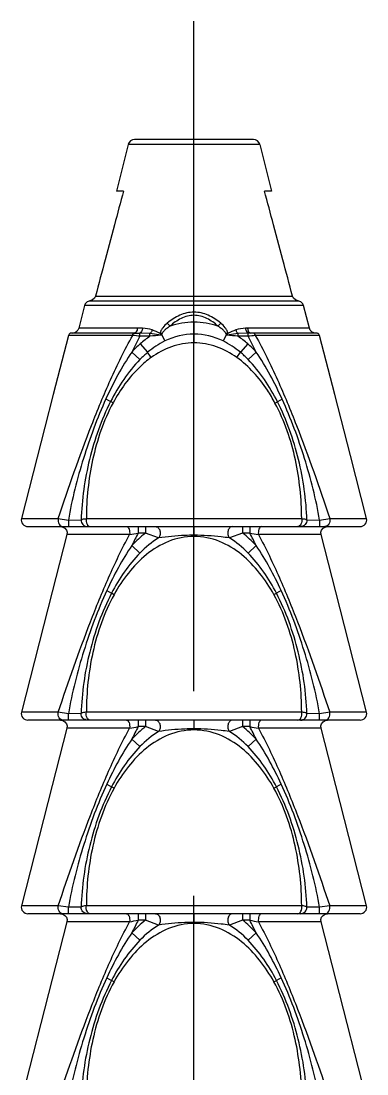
# Model space of a CAD drawing. Header units: millimetres. Extents: x 2881 to 3722, y -1342 to -748.
# Drawn here: x 3269.5 to 3274.86, y -969.33 to -953.01 of the extents above; entities that cross this region are included whole.
import ezdxf

# ---------------------------------------------------------------- set-up
doc = ezdxf.new("R2010")
doc.units = ezdxf.units.MM
doc.linetypes.add('CENTER2', pattern=[28.575, 19.05, -3.175, 3.175, -3.175])
doc.layers.add('CENTER', color=1, linetype='CENTER2')

msp = doc.modelspace()

# ---------------------------------------------------------------- linework, layer by layer
at = {"linetype": 'Continuous'}
for p, q in [((3273.098, -954.844), (3271.254, -954.844)), ((3271.157, -954.92), (3270.976, -955.644)), ((3273.195, -954.92), (3271.157, -954.92)), ((3273.195, -954.92), (3273.376, -955.644)), ((3271.085, -955.644), (3270.976, -955.644)), ((3273.376, -955.644), (3273.267, -955.644)), ((3270.943, -956.167), (3270.798, -956.71)), ((3273.554, -956.71), (3273.409, -956.167)), ((3270.603, -957.332), (3270.564, -957.346)), ((3270.564, -957.346), (3273.788, -957.346)), ((3270.632, -957.306), (3270.603, -957.332)), ((3270.649, -957.271), (3270.632, -957.306)), ((3270.649, -957.271), (3273.703, -957.271)), ((3273.72, -957.306), (3273.703, -957.271)), ((3273.749, -957.332), (3273.72, -957.306)), ((3273.788, -957.346), (3273.749, -957.332)), ((3270.479, -957.42), (3270.389, -957.769)), ((3273.873, -957.42), (3270.479, -957.42)), ((3273.964, -957.769), (3273.873, -957.42)), ((3272.176, -957.676), (3272.176, -957.996)), ((3270.389, -957.769), (3270.375, -957.799)), ((3271.299, -957.769), (3270.389, -957.769)), ((3271.379, -957.769), (3271.299, -957.769)), ((3271.806, -957.738), (3271.762, -957.69)), ((3272.546, -957.738), (3272.59, -957.69)), ((3273.006, -957.769), (3272.973, -957.769)), ((3273.964, -957.769), (3273.006, -957.769)), ((3273.977, -957.799), (3273.964, -957.769)), ((3270.23, -957.882), (3269.994, -958.797)), ((3270.24, -957.863), (3270.23, -957.882)), ((3271.227, -957.882), (3270.23, -957.882)), ((3270.283, -957.845), (3270.267, -957.846)), ((3271.251, -957.845), (3270.283, -957.845)), ((3271.251, -957.845), (3271.302, -957.844)), ((3271.302, -957.844), (3271.338, -957.845)), ((3271.338, -957.894), (3271.338, -957.845)), ((3271.494, -957.854), (3271.338, -957.845)), ((3271.494, -957.894), (3271.338, -957.894)), ((3271.494, -957.894), (3271.494, -957.854)), ((3271.666, -957.878), (3271.494, -957.854)), ((3271.653, -957.852), (3271.666, -957.871)), ((3271.666, -957.871), (3271.667, -957.877)), ((3271.68, -957.877), (3271.666, -957.878)), ((3271.682, -957.85), (3271.669, -957.878)), ((3271.68, -957.877), (3271.725, -957.967)), ((3272.672, -957.879), (3272.627, -957.967)), ((3272.679, -957.872), (3272.67, -957.85)), ((3272.679, -957.872), (3272.672, -957.879)), ((3272.683, -957.878), (3272.679, -957.872)), ((3272.858, -957.854), (3272.683, -957.878)), ((3272.683, -957.878), (3272.687, -957.872)), ((3272.687, -957.872), (3272.699, -957.852)), ((3273.014, -957.845), (3272.858, -957.854)), ((3272.858, -957.894), (3272.858, -957.854)), ((3273.014, -957.894), (3272.858, -957.894)), ((3273.05, -957.844), (3273.014, -957.845)), ((3273.014, -957.894), (3273.014, -957.845)), ((3274.072, -957.844), (3273.05, -957.844)), ((3274.122, -957.882), (3273.126, -957.882)), ((3274.063, -957.844), (3274.032, -957.84)), ((3274.122, -957.882), (3274.112, -957.863)), ((3274.358, -958.797), (3274.122, -957.882)), ((3271.213, -958.139), (3271.338, -958.254)), ((3271.343, -958.011), (3271.458, -958.142)), ((3271.511, -958.224), (3271.458, -958.142)), ((3272.841, -958.224), (3272.894, -958.142)), ((3273.009, -958.011), (3272.894, -958.142)), ((3273.139, -958.139), (3273.014, -958.254)), ((3269.994, -958.797), (3269.865, -959.304)), ((3274.6, -959.744), (3274.358, -958.797)), ((3270.811, -958.865), (3270.884, -958.906)), ((3270.922, -958.926), (3270.884, -958.906)), ((3273.431, -958.93), (3273.47, -958.909)), ((3273.542, -958.869), (3273.47, -958.909)), ((3269.865, -959.304), (3269.503, -960.72)), ((3274.849, -960.72), (3274.6, -959.744)), ((3269.503, -960.72), (3270.073, -960.72)), ((3270.073, -960.72), (3270.229, -960.744)), ((3270.229, -960.744), (3270.427, -960.742)), ((3270.229, -960.744), (3270.23, -960.844)), ((3270.508, -960.72), (3273.845, -960.72)), ((3273.925, -960.742), (3274.123, -960.744)), ((3274.123, -960.744), (3274.122, -960.844)), ((3274.123, -960.744), (3274.279, -960.72)), ((3274.279, -960.72), (3274.849, -960.72)), ((3269.602, -960.844), (3274.75, -960.844)), ((3270.108, -960.844), (3270.144, -960.851)), ((3270.144, -960.851), (3270.176, -960.87)), ((3270.176, -960.87), (3270.199, -960.899)), ((3270.199, -960.899), (3270.21, -960.933)), ((3270.21, -960.933), (3270.207, -960.969)), ((3271.311, -960.844), (3271.311, -960.944)), ((3271.425, -960.844), (3271.425, -960.944)), ((3272.176, -960.844), (3272.176, -960.996)), ((3272.928, -960.844), (3272.928, -960.944)), ((3273.041, -960.844), (3273.041, -960.944)), ((3274.142, -960.933), (3274.153, -960.899)), ((3274.145, -960.969), (3274.142, -960.933)), ((3274.153, -960.899), (3274.176, -960.87)), ((3274.176, -960.87), (3274.208, -960.851)), ((3274.208, -960.851), (3274.245, -960.844)), ((3270.207, -960.969), (3269.979, -961.857)), ((3271.178, -960.969), (3270.207, -960.969)), ((3271.425, -960.944), (3271.311, -960.944)), ((3271.628, -961.02), (3271.425, -960.944)), ((3272.928, -960.944), (3272.724, -961.02)), ((3273.041, -960.944), (3272.928, -960.944)), ((3274.145, -960.969), (3273.174, -960.969)), ((3274.373, -961.857), (3274.145, -960.969)), ((3271.213, -961.139), (3271.338, -961.254)), ((3273.139, -961.139), (3273.014, -961.254)), ((3269.979, -961.857), (3269.503, -963.72)), ((3270.825, -961.836), (3270.898, -961.878)), ((3270.937, -961.9), (3270.898, -961.878)), ((3273.415, -961.899), (3273.454, -961.877)), ((3273.527, -961.836), (3273.454, -961.877)), ((3274.849, -963.72), (3274.373, -961.857)), ((3270.073, -963.72), (3269.503, -963.72)), ((3274.75, -963.844), (3269.602, -963.844)), ((3270.229, -963.744), (3270.073, -963.72)), ((3270.108, -963.844), (3270.144, -963.851)), ((3270.144, -963.851), (3270.176, -963.87)), ((3270.176, -963.87), (3270.199, -963.899)), ((3270.427, -963.742), (3270.229, -963.744)), ((3270.23, -963.844), (3270.229, -963.744)), ((3273.845, -963.72), (3270.508, -963.72)), ((3271.311, -963.844), (3271.311, -963.944)), ((3271.425, -963.844), (3271.425, -963.944)), ((3272.176, -963.844), (3272.176, -963.996)), ((3272.928, -963.844), (3272.928, -963.944)), ((3273.041, -963.844), (3273.041, -963.944)), ((3274.123, -963.744), (3273.925, -963.742)), ((3274.122, -963.844), (3274.123, -963.744)), ((3274.279, -963.72), (3274.123, -963.744)), ((3274.153, -963.899), (3274.176, -963.87)), ((3274.176, -963.87), (3274.208, -963.851)), ((3274.208, -963.851), (3274.245, -963.844)), ((3274.849, -963.72), (3274.279, -963.72)), ((3270.207, -963.969), (3269.979, -964.857)), ((3270.199, -963.899), (3270.21, -963.933)), ((3270.21, -963.933), (3270.207, -963.969)), ((3271.178, -963.969), (3270.207, -963.969)), ((3271.425, -963.944), (3271.311, -963.944)), ((3271.628, -964.02), (3271.425, -963.944)), ((3272.928, -963.944), (3272.724, -964.02)), ((3273.041, -963.944), (3272.928, -963.944)), ((3274.145, -963.969), (3273.174, -963.969)), ((3274.142, -963.933), (3274.153, -963.899)), ((3274.145, -963.969), (3274.142, -963.933)), ((3274.373, -964.857), (3274.145, -963.969)), ((3271.213, -964.139), (3271.338, -964.254)), ((3273.139, -964.139), (3273.014, -964.254)), ((3270.825, -964.836), (3270.898, -964.878)), ((3273.527, -964.836), (3273.454, -964.877)), ((3269.979, -964.857), (3269.503, -966.72)), ((3270.937, -964.9), (3270.898, -964.878)), ((3273.415, -964.899), (3273.454, -964.877)), ((3274.849, -966.72), (3274.373, -964.857)), ((3270.073, -966.72), (3269.503, -966.72)), ((3270.229, -966.744), (3270.073, -966.72)), ((3270.427, -966.742), (3270.229, -966.744)), ((3270.23, -966.844), (3270.229, -966.744)), ((3273.845, -966.72), (3270.508, -966.72)), ((3274.123, -966.744), (3273.925, -966.742)), ((3274.122, -966.844), (3274.123, -966.744)), ((3274.279, -966.72), (3274.123, -966.744)), ((3274.849, -966.72), (3274.279, -966.72)), ((3274.75, -966.844), (3269.602, -966.844)), ((3270.207, -966.969), (3269.979, -967.857)), ((3270.108, -966.844), (3270.144, -966.851)), ((3270.144, -966.851), (3270.176, -966.87)), ((3270.176, -966.87), (3270.199, -966.899)), ((3270.199, -966.899), (3270.21, -966.933)), ((3270.21, -966.933), (3270.207, -966.969)), ((3271.178, -966.969), (3270.207, -966.969)), ((3271.311, -966.844), (3271.311, -966.944)), ((3271.425, -966.944), (3271.311, -966.944)), ((3271.425, -966.844), (3271.425, -966.944)), ((3271.628, -967.02), (3271.425, -966.944)), ((3272.176, -966.844), (3272.176, -966.996)), ((3272.928, -966.944), (3272.724, -967.02)), ((3272.928, -966.844), (3272.928, -966.944)), ((3273.041, -966.944), (3272.928, -966.944)), ((3273.041, -966.844), (3273.041, -966.944)), ((3274.145, -966.969), (3273.174, -966.969)), ((3274.142, -966.933), (3274.153, -966.899)), ((3274.145, -966.969), (3274.142, -966.933)), ((3274.373, -967.857), (3274.145, -966.969)), ((3274.153, -966.899), (3274.176, -966.87)), ((3274.176, -966.87), (3274.208, -966.851)), ((3274.208, -966.851), (3274.245, -966.844)), ((3271.213, -967.139), (3271.338, -967.254)), ((3273.139, -967.139), (3273.014, -967.254)), ((3269.979, -967.857), (3269.503, -969.72)), ((3270.825, -967.836), (3270.898, -967.878)), ((3270.937, -967.9), (3270.898, -967.878)), ((3273.415, -967.899), (3273.454, -967.877)), ((3273.527, -967.836), (3273.454, -967.877)), ((3274.849, -969.72), (3274.373, -967.857))]:
    msp.add_line(p, q, dxfattribs=at)
for centre, radius, start, end in [((3271.254, -954.944), 0.1, 90, 165.9638), ((3273.098, -954.944), 0.1, 14.0362, 90), ((3378.08, -985.052), 110.963, 164.63163, 164.91136), ((3166.272, -985.052), 110.963, 15.08864, 15.36837), ((3479.674, -1012.243), 216.132, 165.11143, 165.26545), ((3064.678, -1012.243), 216.132, 14.73455, 14.88857), ((3270.288, -957.739), 0.106, 287.4371, 298.9966), ((3270.289, -957.74), 0.104, 299.0068, 306.5875), ((3270.29, -957.741), 0.103, 306.6019, 319.3913), ((3270.292, -957.743), 0.0998, 319.4229, 326.016), ((3274.06, -957.743), 0.1, 214.0021, 220.5838), ((3274.062, -957.741), 0.103, 220.6152, 233.3782), ((3274.063, -957.74), 0.104, 233.3855, 252.6768), ((3270.278, -957.895), 0.0502, 130.94, 139.6072), ((3270.279, -957.896), 0.0519, 113.812, 130.8792), ((3270.28, -957.897), 0.053, 103.8607, 113.7464), ((3270.288, -957.737), 0.108, 270.0554, 287.3536), ((3277.004, -960.937), 6.431, 151.7629, 154.2058), ((3266.962, -997.475), 39.822, 83.6909, 83.8517), ((3272.342, -959.144), 1.51, 124.157, 131.399), ((3273.519, -978.185), 20.392, 95.2126, 95.6987), ((3271.716, -958.588), 0.739, 92.612, 94.8961), ((3272.636, -958.588), 0.739, 85.092, 87.3763), ((3272.737, -958.556), 0.686, 94.1991, 94.8086), ((3270.856, -977.953), 20.158, 84.2992, 84.7992), ((3272.01, -959.144), 1.51, 48.6001, 55.8423), ((3277.401, -997.569), 39.916, 96.1493, 96.3097), ((3267.349, -960.937), 6.431, 25.7935, 28.2366), ((3274.072, -957.898), 0.0532, 66.2622, 89.9299), ((3274.073, -957.896), 0.0519, 49.1208, 66.197), ((3274.074, -957.895), 0.0503, 40.4205, 49.0657), ((3272.484, -959.306), 1.726, 131.3853, 137.4336), ((3272.493, -959.378), 1.611, 129.9391, 135.7752), ((3271.86, -959.377), 1.611, 44.2243, 50.0599), ((3271.868, -959.306), 1.726, 42.5661, 48.6134), ((3267.494, -940.398), 20.898, 280.1532, 280.5237), ((3277.231, -964.051), 6.686, 152.3123, 154.1767), ((3267.123, -964.05), 6.683, 25.8231, 27.6883), ((3277.013, -939.544), 21.766, 259.4843, 259.84), ((3267.494, -943.398), 20.898, 280.1532, 280.5237), ((3277.231, -967.051), 6.686, 152.3123, 154.1767), ((3267.123, -967.05), 6.683, 25.8231, 27.6883), ((3277.013, -942.544), 21.766, 259.4843, 259.84), ((3267.477, -946.306), 20.991, 280.154, 280.5229), ((3277.24, -970.055), 6.695, 152.3134, 154.1752), ((3267.103, -970.06), 6.705, 25.8267, 27.6858), ((3277.084, -945.158), 22.159, 259.4861, 259.8356)]:
    msp.add_arc(centre, radius, start, end, dxfattribs=at)
for points, knots in [([(3270.564, -957.346), (3270.545, -957.349), (3270.507, -957.366), (3270.484, -957.401), (3270.479, -957.42)], [0, 0, 0, 0, 0.500453, 1, 1, 1, 1]), ([(3273.873, -957.42), (3273.868, -957.401), (3273.846, -957.366), (3273.807, -957.349), (3273.788, -957.346)], [0, 0, 0, 0, 0.499547, 1, 1, 1, 1]), ([(3272.59, -957.69), (3272.531, -957.642), (3272.404, -957.557), (3272.176, -957.502), (3271.948, -957.557), (3271.821, -957.642), (3271.762, -957.69)], [0, 0, 0, 0, 0.25038, 0.499993, 0.749644, 1, 1, 1, 1]), ([(3272.546, -957.738), (3272.495, -957.692), (3272.383, -957.608), (3272.176, -957.55), (3271.969, -957.608), (3271.857, -957.692), (3271.806, -957.738)], [0, 0, 0, 0, 0.250554, 0.499989, 0.749469, 1, 1, 1, 1]), ([(3271.299, -957.769), (3271.298, -957.779), (3271.293, -957.807), (3271.273, -957.845), (3271.253, -957.845)], [0, 0, 0, 0, 0.338143, 1, 1, 1, 1]), ([(3271.379, -957.769), (3271.377, -957.787), (3271.37, -957.815), (3271.349, -957.843), (3271.338, -957.845)], [0, 0, 0, 0, 0.60978, 1, 1, 1, 1]), ([(3271.528, -957.797), (3271.525, -957.803), (3271.517, -957.823), (3271.505, -957.842), (3271.494, -957.854)], [0, 0, 0, 0, 0.278241, 1, 1, 1, 1]), ([(3271.762, -957.69), (3271.736, -957.711), (3271.699, -957.747), (3271.663, -957.803), (3271.652, -957.835), (3271.653, -957.852)], [0, 0, 0, 0, 0.503093, 0.754109, 1, 1, 1, 1]), ([(3271.806, -957.738), (3271.782, -957.753), (3271.746, -957.777), (3271.706, -957.815), (3271.687, -957.837), (3271.682, -957.85)], [0, 0, 0, 0, 0.501674, 0.752327, 1, 1, 1, 1]), ([(3272.67, -957.85), (3272.665, -957.837), (3272.646, -957.815), (3272.606, -957.777), (3272.57, -957.753), (3272.546, -957.738)], [0, 0, 0, 0, 0.247693, 0.498342, 1, 1, 1, 1]), ([(3272.699, -957.852), (3272.7, -957.835), (3272.689, -957.803), (3272.653, -957.747), (3272.616, -957.711), (3272.59, -957.69)], [0, 0, 0, 0, 0.245916, 0.496931, 1, 1, 1, 1]), ([(3272.824, -957.797), (3272.827, -957.803), (3272.835, -957.823), (3272.847, -957.842), (3272.858, -957.854)], [0, 0, 0, 0, 0.278231, 1, 1, 1, 1]), ([(3272.973, -957.769), (3272.975, -957.787), (3272.982, -957.815), (3273.003, -957.843), (3273.014, -957.845)], [0, 0, 0, 0, 0.609765, 1, 1, 1, 1]), ([(3273.006, -957.769), (3273.009, -957.788), (3273.013, -957.817), (3273.038, -957.845), (3273.05, -957.845)], [0, 0, 0, 0, 0.620702, 1, 1, 1, 1]), ([(3270.073, -960.72), (3270.234, -960.235), (3270.487, -959.511), (3270.876, -958.565), (3271.099, -958.104), (3271.227, -957.882)], [0, 0, 0, 0, 0.500017, 0.750019, 1, 1, 1, 1]), ([(3271.227, -957.882), (3271.227, -957.877), (3271.23, -957.863), (3271.241, -957.843), (3271.251, -957.845)], [0, 0, 0, 0, 0.34432, 1, 1, 1, 1]), ([(3272.176, -957.996), (3272.057, -957.996), (3271.819, -958.04), (3271.608, -958.155), (3271.511, -958.224)], [0, 0, 0, 0, 0.50067, 1, 1, 1, 1]), ([(3272.841, -958.224), (3272.744, -958.155), (3272.533, -958.04), (3272.295, -957.996), (3272.176, -957.996)], [0, 0, 0, 0, 0.499289, 1, 1, 1, 1]), ([(3273.126, -957.882), (3273.125, -957.877), (3273.122, -957.863), (3273.113, -957.844), (3273.103, -957.844)], [0, 0, 0, 0, 0.338292, 1, 1, 1, 1]), ([(3273.126, -957.882), (3273.253, -958.104), (3273.476, -958.565), (3273.865, -959.511), (3274.118, -960.235), (3274.279, -960.72)], [0, 0, 0, 0, 0.249981, 0.499983, 1, 1, 1, 1]), ([(3271.511, -958.224), (3271.449, -958.269), (3271.213, -958.467), (3271.031, -958.724), (3270.922, -958.926)], [0, 0, 0, 0, 0.250134, 1, 1, 1, 1]), ([(3273.431, -958.93), (3273.395, -958.861), (3273.239, -958.596), (3273.028, -958.358), (3272.841, -958.224)], [0, 0, 0, 0, 0.25174, 1, 1, 1, 1]), ([(3270.811, -958.865), (3270.675, -959.164), (3270.504, -959.628), (3270.326, -960.261), (3270.256, -960.582), (3270.229, -960.744)], [0, 0, 0, 0, 0.499923, 0.749959, 1, 1, 1, 1]), ([(3270.884, -958.906), (3270.74, -959.189), (3270.58, -959.644), (3270.46, -960.268), (3270.431, -960.584), (3270.427, -960.742)], [0, 0, 0, 0, 0.501438, 0.751196, 1, 1, 1, 1]), ([(3270.922, -958.926), (3270.774, -959.202), (3270.572, -959.796), (3270.509, -960.415), (3270.508, -960.72)], [0, 0, 0, 0, 0.505865, 1, 1, 1, 1]), ([(3273.845, -960.72), (3273.843, -960.415), (3273.78, -959.798), (3273.579, -959.205), (3273.431, -958.93)], [0, 0, 0, 0, 0.494105, 1, 1, 1, 1]), ([(3273.925, -960.742), (3273.921, -960.584), (3273.893, -960.269), (3273.772, -959.647), (3273.613, -959.192), (3273.47, -958.909)], [0, 0, 0, 0, 0.248846, 0.498623, 1, 1, 1, 1]), ([(3274.123, -960.744), (3274.096, -960.583), (3274.027, -960.262), (3273.849, -959.63), (3273.678, -959.168), (3273.542, -958.869)], [0, 0, 0, 0, 0.250053, 0.500093, 1, 1, 1, 1]), ([(3269.503, -960.72), (3269.496, -960.749), (3269.51, -960.816), (3269.573, -960.844), (3269.602, -960.844)], [0, 0, 0, 0, 0.499383, 1, 1, 1, 1]), ([(3270.073, -960.72), (3270.067, -960.749), (3270.074, -960.795), (3270.111, -960.836), (3270.136, -960.844), (3270.148, -960.844)], [0, 0, 0, 0, 0.538284, 0.780812, 1, 1, 1, 1]), ([(3270.427, -960.742), (3270.426, -960.768), (3270.447, -960.822), (3270.501, -960.844), (3270.527, -960.844)], [0, 0, 0, 0, 0.500092, 1, 1, 1, 1]), ([(3270.427, -960.742), (3270.428, -960.739), (3270.436, -960.733), (3270.462, -960.726), (3270.488, -960.722), (3270.508, -960.72)], [0, 0, 0, 0, 0.106556, 0.309329, 1, 1, 1, 1]), ([(3270.508, -960.72), (3270.505, -960.735), (3270.505, -960.765), (3270.516, -960.805), (3270.536, -960.835), (3270.557, -960.844), (3270.567, -960.844)], [0, 0, 0, 0, 0.296597, 0.576252, 0.810497, 1, 1, 1, 1]), ([(3273.845, -960.72), (3273.847, -960.735), (3273.847, -960.765), (3273.836, -960.805), (3273.816, -960.835), (3273.795, -960.844), (3273.785, -960.844)], [0, 0, 0, 0, 0.296597, 0.576252, 0.810497, 1, 1, 1, 1]), ([(3273.925, -960.742), (3273.926, -960.768), (3273.905, -960.822), (3273.851, -960.844), (3273.825, -960.844)], [0, 0, 0, 0, 0.500092, 1, 1, 1, 1]), ([(3273.845, -960.72), (3273.864, -960.722), (3273.89, -960.726), (3273.916, -960.733), (3273.924, -960.739), (3273.925, -960.742)], [0, 0, 0, 0, 0.690603, 0.893411, 1, 1, 1, 1]), ([(3274.279, -960.72), (3274.285, -960.749), (3274.278, -960.795), (3274.241, -960.836), (3274.216, -960.844), (3274.204, -960.844)], [0, 0, 0, 0, 0.538284, 0.780812, 1, 1, 1, 1]), ([(3274.75, -960.844), (3274.779, -960.844), (3274.842, -960.816), (3274.856, -960.749), (3274.849, -960.72)], [0, 0, 0, 0, 0.500617, 1, 1, 1, 1]), ([(3271.13, -960.844), (3271.149, -960.844), (3271.172, -960.88), (3271.18, -960.924), (3271.18, -960.954), (3271.178, -960.969)], [0, 0, 0, 0, 0.385908, 0.681823, 1, 1, 1, 1]), ([(3271.581, -960.844), (3271.596, -960.844), (3271.629, -960.861), (3271.653, -960.911), (3271.656, -960.968), (3271.64, -961.006), (3271.628, -961.02)], [0, 0, 0, 0, 0.210164, 0.462468, 0.740447, 1, 1, 1, 1]), ([(3272.771, -960.844), (3272.756, -960.844), (3272.723, -960.861), (3272.699, -960.911), (3272.697, -960.968), (3272.712, -961.006), (3272.724, -961.02)], [0, 0, 0, 0, 0.210207, 0.462497, 0.740449, 1, 1, 1, 1]), ([(3273.222, -960.844), (3273.203, -960.844), (3273.18, -960.88), (3273.172, -960.924), (3273.172, -960.954), (3273.174, -960.969)], [0, 0, 0, 0, 0.385908, 0.681823, 1, 1, 1, 1]), ([(3270.073, -963.72), (3270.229, -963.251), (3270.474, -962.55), (3270.846, -961.633), (3271.059, -961.186), (3271.178, -960.969)], [0, 0, 0, 0, 0.500014, 0.750016, 1, 1, 1, 1]), ([(3272.176, -960.996), (3272.042, -960.996), (3271.773, -961.052), (3271.428, -961.266), (3271.148, -961.557), (3271.002, -961.782), (3270.937, -961.9)], [0, 0, 0, 0, 0.250296, 0.49982, 0.749389, 1, 1, 1, 1]), ([(3272.176, -960.978), (3272.128, -960.978), (3271.945, -960.982), (3271.762, -961.001), (3271.628, -961.02)], [0, 0, 0, 0, 0.259998, 1, 1, 1, 1]), ([(3272.724, -961.02), (3272.682, -961.014), (3272.5, -960.991), (3272.317, -960.978), (3272.176, -960.978)], [0, 0, 0, 0, 0.22974, 1, 1, 1, 1]), ([(3273.415, -961.899), (3273.35, -961.782), (3273.203, -961.557), (3272.924, -961.266), (3272.579, -961.052), (3272.31, -960.996), (3272.176, -960.996)], [0, 0, 0, 0, 0.250677, 0.500316, 0.74985, 1, 1, 1, 1]), ([(3273.174, -960.969), (3273.293, -961.186), (3273.506, -961.633), (3273.878, -962.55), (3274.123, -963.251), (3274.279, -963.72)], [0, 0, 0, 0, 0.249984, 0.499986, 1, 1, 1, 1]), ([(3270.825, -961.836), (3270.685, -962.139), (3270.509, -962.61), (3270.328, -963.253), (3270.257, -963.58), (3270.229, -963.744)], [0, 0, 0, 0, 0.499916, 0.749957, 1, 1, 1, 1]), ([(3270.898, -961.878), (3270.749, -962.165), (3270.584, -962.627), (3270.46, -963.26), (3270.431, -963.581), (3270.427, -963.742)], [0, 0, 0, 0, 0.501412, 0.751198, 1, 1, 1, 1]), ([(3270.937, -961.9), (3270.784, -962.178), (3270.574, -962.781), (3270.509, -963.41), (3270.508, -963.72)], [0, 0, 0, 0, 0.505811, 1, 1, 1, 1]), ([(3273.845, -963.72), (3273.843, -963.41), (3273.778, -962.78), (3273.568, -962.177), (3273.415, -961.899)], [0, 0, 0, 0, 0.494195, 1, 1, 1, 1]), ([(3273.925, -963.742), (3273.921, -963.581), (3273.892, -963.26), (3273.767, -962.626), (3273.603, -962.164), (3273.454, -961.877)], [0, 0, 0, 0, 0.248799, 0.498591, 1, 1, 1, 1]), ([(3274.123, -963.744), (3274.096, -963.58), (3274.024, -963.253), (3273.843, -962.61), (3273.667, -962.139), (3273.527, -961.836)], [0, 0, 0, 0, 0.250042, 0.500085, 1, 1, 1, 1]), ([(3269.503, -963.72), (3269.496, -963.749), (3269.51, -963.816), (3269.573, -963.844), (3269.602, -963.844)], [0, 0, 0, 0, 0.499383, 1, 1, 1, 1]), ([(3270.148, -963.844), (3270.136, -963.844), (3270.111, -963.836), (3270.074, -963.795), (3270.067, -963.749), (3270.073, -963.72)], [0, 0, 0, 0, 0.219188, 0.461716, 1, 1, 1, 1]), ([(3270.527, -963.844), (3270.501, -963.844), (3270.447, -963.822), (3270.426, -963.768), (3270.427, -963.742)], [0, 0, 0, 0, 0.499908, 1, 1, 1, 1]), ([(3270.508, -963.72), (3270.488, -963.722), (3270.462, -963.726), (3270.436, -963.733), (3270.428, -963.739), (3270.427, -963.742)], [0, 0, 0, 0, 0.690598, 0.893403, 1, 1, 1, 1]), ([(3270.567, -963.844), (3270.557, -963.844), (3270.536, -963.835), (3270.516, -963.805), (3270.505, -963.765), (3270.505, -963.735), (3270.508, -963.72)], [0, 0, 0, 0, 0.189502, 0.423747, 0.703403, 1, 1, 1, 1]), ([(3271.13, -963.844), (3271.149, -963.844), (3271.172, -963.88), (3271.18, -963.924), (3271.18, -963.954), (3271.178, -963.969)], [0, 0, 0, 0, 0.385908, 0.681823, 1, 1, 1, 1]), ([(3271.581, -963.844), (3271.596, -963.844), (3271.629, -963.861), (3271.653, -963.911), (3271.656, -963.968), (3271.64, -964.006), (3271.628, -964.02)], [0, 0, 0, 0, 0.210166, 0.462469, 0.740447, 1, 1, 1, 1]), ([(3272.771, -963.844), (3272.756, -963.844), (3272.723, -963.861), (3272.699, -963.911), (3272.697, -963.968), (3272.712, -964.006), (3272.724, -964.02)], [0, 0, 0, 0, 0.210207, 0.462497, 0.740449, 1, 1, 1, 1]), ([(3273.222, -963.844), (3273.203, -963.844), (3273.18, -963.88), (3273.172, -963.924), (3273.172, -963.954), (3273.174, -963.969)], [0, 0, 0, 0, 0.385908, 0.681823, 1, 1, 1, 1]), ([(3273.785, -963.844), (3273.795, -963.844), (3273.816, -963.835), (3273.836, -963.805), (3273.847, -963.765), (3273.847, -963.735), (3273.845, -963.72)], [0, 0, 0, 0, 0.189503, 0.423748, 0.703403, 1, 1, 1, 1]), ([(3273.825, -963.844), (3273.851, -963.844), (3273.905, -963.822), (3273.926, -963.768), (3273.925, -963.742)], [0, 0, 0, 0, 0.499908, 1, 1, 1, 1]), ([(3273.925, -963.742), (3273.924, -963.739), (3273.916, -963.733), (3273.89, -963.726), (3273.864, -963.722), (3273.845, -963.72)], [0, 0, 0, 0, 0.106499, 0.30909, 1, 1, 1, 1]), ([(3274.204, -963.844), (3274.216, -963.844), (3274.241, -963.836), (3274.278, -963.795), (3274.285, -963.749), (3274.279, -963.72)], [0, 0, 0, 0, 0.219189, 0.461717, 1, 1, 1, 1]), ([(3274.75, -963.844), (3274.779, -963.844), (3274.842, -963.816), (3274.856, -963.749), (3274.849, -963.72)], [0, 0, 0, 0, 0.500617, 1, 1, 1, 1]), ([(3270.073, -966.72), (3270.229, -966.251), (3270.474, -965.55), (3270.846, -964.633), (3271.059, -964.186), (3271.178, -963.969)], [0, 0, 0, 0, 0.500014, 0.750016, 1, 1, 1, 1]), ([(3272.176, -963.996), (3272.042, -963.996), (3271.773, -964.052), (3271.428, -964.266), (3271.148, -964.557), (3271.002, -964.782), (3270.937, -964.9)], [0, 0, 0, 0, 0.250296, 0.49982, 0.749389, 1, 1, 1, 1]), ([(3272.176, -963.978), (3272.128, -963.978), (3271.945, -963.982), (3271.762, -964.001), (3271.628, -964.02)], [0, 0, 0, 0, 0.259998, 1, 1, 1, 1]), ([(3272.724, -964.02), (3272.682, -964.014), (3272.5, -963.991), (3272.317, -963.978), (3272.176, -963.978)], [0, 0, 0, 0, 0.22974, 1, 1, 1, 1]), ([(3273.415, -964.899), (3273.35, -964.782), (3273.203, -964.557), (3272.924, -964.266), (3272.579, -964.052), (3272.31, -963.996), (3272.176, -963.996)], [0, 0, 0, 0, 0.250677, 0.500316, 0.74985, 1, 1, 1, 1]), ([(3273.174, -963.969), (3273.293, -964.186), (3273.506, -964.633), (3273.878, -965.55), (3274.123, -966.251), (3274.279, -966.72)], [0, 0, 0, 0, 0.249984, 0.499986, 1, 1, 1, 1]), ([(3270.825, -964.836), (3270.685, -965.139), (3270.509, -965.61), (3270.328, -966.253), (3270.257, -966.58), (3270.229, -966.744)], [0, 0, 0, 0, 0.499916, 0.749957, 1, 1, 1, 1]), ([(3274.123, -966.744), (3274.096, -966.58), (3274.024, -966.253), (3273.843, -965.61), (3273.667, -965.139), (3273.527, -964.836)], [0, 0, 0, 0, 0.250042, 0.500085, 1, 1, 1, 1]), ([(3270.898, -964.878), (3270.749, -965.165), (3270.584, -965.627), (3270.46, -966.26), (3270.431, -966.581), (3270.427, -966.742)], [0, 0, 0, 0, 0.501412, 0.751198, 1, 1, 1, 1]), ([(3270.937, -964.9), (3270.784, -965.178), (3270.574, -965.781), (3270.509, -966.41), (3270.508, -966.72)], [0, 0, 0, 0, 0.505811, 1, 1, 1, 1]), ([(3273.845, -966.72), (3273.843, -966.41), (3273.778, -965.78), (3273.568, -965.177), (3273.415, -964.899)], [0, 0, 0, 0, 0.494195, 1, 1, 1, 1]), ([(3273.925, -966.742), (3273.921, -966.581), (3273.892, -966.26), (3273.767, -965.626), (3273.603, -965.164), (3273.454, -964.877)], [0, 0, 0, 0, 0.248799, 0.498591, 1, 1, 1, 1]), ([(3269.503, -966.72), (3269.496, -966.749), (3269.51, -966.816), (3269.573, -966.844), (3269.602, -966.844)], [0, 0, 0, 0, 0.499383, 1, 1, 1, 1]), ([(3270.148, -966.844), (3270.136, -966.844), (3270.111, -966.836), (3270.074, -966.795), (3270.067, -966.749), (3270.073, -966.72)], [0, 0, 0, 0, 0.219188, 0.461716, 1, 1, 1, 1]), ([(3270.527, -966.844), (3270.501, -966.844), (3270.447, -966.822), (3270.426, -966.768), (3270.427, -966.742)], [0, 0, 0, 0, 0.499908, 1, 1, 1, 1]), ([(3270.508, -966.72), (3270.488, -966.722), (3270.462, -966.726), (3270.436, -966.733), (3270.428, -966.739), (3270.427, -966.742)], [0, 0, 0, 0, 0.690598, 0.893403, 1, 1, 1, 1]), ([(3270.567, -966.844), (3270.557, -966.844), (3270.536, -966.835), (3270.516, -966.805), (3270.505, -966.765), (3270.505, -966.735), (3270.508, -966.72)], [0, 0, 0, 0, 0.189502, 0.423747, 0.703403, 1, 1, 1, 1]), ([(3273.785, -966.844), (3273.795, -966.844), (3273.816, -966.835), (3273.836, -966.805), (3273.847, -966.765), (3273.847, -966.735), (3273.845, -966.72)], [0, 0, 0, 0, 0.189503, 0.423748, 0.703403, 1, 1, 1, 1]), ([(3273.825, -966.844), (3273.851, -966.844), (3273.905, -966.822), (3273.926, -966.768), (3273.925, -966.742)], [0, 0, 0, 0, 0.499908, 1, 1, 1, 1]), ([(3273.925, -966.742), (3273.924, -966.739), (3273.916, -966.733), (3273.89, -966.726), (3273.864, -966.722), (3273.845, -966.72)], [0, 0, 0, 0, 0.106499, 0.30909, 1, 1, 1, 1]), ([(3274.204, -966.844), (3274.216, -966.844), (3274.241, -966.836), (3274.278, -966.795), (3274.285, -966.749), (3274.279, -966.72)], [0, 0, 0, 0, 0.219189, 0.461717, 1, 1, 1, 1]), ([(3274.75, -966.844), (3274.779, -966.844), (3274.842, -966.816), (3274.856, -966.749), (3274.849, -966.72)], [0, 0, 0, 0, 0.500617, 1, 1, 1, 1]), ([(3270.073, -969.72), (3270.229, -969.251), (3270.474, -968.55), (3270.846, -967.633), (3271.059, -967.186), (3271.178, -966.969)], [0, 0, 0, 0, 0.500014, 0.750016, 1, 1, 1, 1]), ([(3271.13, -966.844), (3271.149, -966.844), (3271.172, -966.88), (3271.18, -966.924), (3271.18, -966.954), (3271.178, -966.969)], [0, 0, 0, 0, 0.385909, 0.681823, 1, 1, 1, 1]), ([(3271.581, -966.844), (3271.596, -966.844), (3271.629, -966.861), (3271.653, -966.911), (3271.656, -966.968), (3271.64, -967.006), (3271.628, -967.02)], [0, 0, 0, 0, 0.210164, 0.462468, 0.740447, 1, 1, 1, 1]), ([(3272.771, -966.844), (3272.756, -966.844), (3272.723, -966.861), (3272.699, -966.911), (3272.697, -966.968), (3272.712, -967.006), (3272.724, -967.02)], [0, 0, 0, 0, 0.210206, 0.462496, 0.740449, 1, 1, 1, 1]), ([(3273.222, -966.844), (3273.203, -966.844), (3273.18, -966.88), (3273.172, -966.924), (3273.172, -966.954), (3273.174, -966.969)], [0, 0, 0, 0, 0.385907, 0.681822, 1, 1, 1, 1]), ([(3273.174, -966.969), (3273.293, -967.186), (3273.506, -967.633), (3273.878, -968.55), (3274.123, -969.251), (3274.279, -969.72)], [0, 0, 0, 0, 0.249984, 0.499986, 1, 1, 1, 1]), ([(3272.176, -966.996), (3272.042, -966.996), (3271.773, -967.052), (3271.428, -967.266), (3271.149, -967.557), (3271.002, -967.782), (3270.937, -967.899)], [0, 0, 0, 0, 0.250277, 0.499797, 0.74937, 1, 1, 1, 1]), ([(3272.176, -966.978), (3272.128, -966.978), (3271.945, -966.982), (3271.762, -967.001), (3271.628, -967.02)], [0, 0, 0, 0, 0.259995, 1, 1, 1, 1]), ([(3272.724, -967.02), (3272.682, -967.014), (3272.5, -966.991), (3272.317, -966.978), (3272.176, -966.978)], [0, 0, 0, 0, 0.22974, 1, 1, 1, 1]), ([(3273.415, -967.899), (3273.35, -967.782), (3273.203, -967.557), (3272.924, -967.266), (3272.579, -967.052), (3272.31, -966.996), (3272.176, -966.996)], [0, 0, 0, 0, 0.250677, 0.500316, 0.749851, 1, 1, 1, 1]), ([(3270.825, -967.836), (3270.685, -968.139), (3270.509, -968.61), (3270.328, -969.253), (3270.257, -969.58), (3270.229, -969.744)], [0, 0, 0, 0, 0.499916, 0.749957, 1, 1, 1, 1]), ([(3270.898, -967.878), (3270.749, -968.165), (3270.584, -968.627), (3270.46, -969.26), (3270.431, -969.581), (3270.427, -969.742)], [0, 0, 0, 0, 0.501413, 0.751199, 1, 1, 1, 1]), ([(3270.937, -967.899), (3270.784, -968.177), (3270.574, -968.78), (3270.509, -969.41), (3270.508, -969.72)], [0, 0, 0, 0, 0.505805, 1, 1, 1, 1]), ([(3273.845, -969.72), (3273.843, -969.41), (3273.778, -968.78), (3273.568, -968.177), (3273.415, -967.899)], [0, 0, 0, 0, 0.494196, 1, 1, 1, 1]), ([(3273.925, -969.742), (3273.921, -969.581), (3273.892, -969.26), (3273.767, -968.626), (3273.603, -968.164), (3273.454, -967.877)], [0, 0, 0, 0, 0.248799, 0.498591, 1, 1, 1, 1]), ([(3274.123, -969.744), (3274.096, -969.58), (3274.024, -969.253), (3273.843, -968.61), (3273.667, -968.139), (3273.527, -967.836)], [0, 0, 0, 0, 0.250042, 0.500085, 1, 1, 1, 1])]:
    msp.add_open_spline(points, degree=3, knots=knots, dxfattribs=at)
for points in [[(3272.176, -957.676), (3272.051, -957.676), (3271.924, -957.698), (3271.806, -957.738)], [(3272.546, -957.738), (3272.428, -957.698), (3272.301, -957.676), (3272.176, -957.676)], [(3271.528, -957.797), (3271.48, -957.78), (3271.43, -957.772), (3271.379, -957.769)], [(3271.653, -957.852), (3271.613, -957.83), (3271.571, -957.812), (3271.528, -957.797)], [(3272.824, -957.797), (3272.781, -957.812), (3272.739, -957.83), (3272.699, -957.852)], [(3272.973, -957.769), (3272.923, -957.772), (3272.872, -957.78), (3272.824, -957.797)], [(3271.725, -957.967), (3271.629, -958.014), (3271.54, -958.074), (3271.458, -958.142)], [(3272.176, -957.86), (3272.022, -957.86), (3271.864, -957.9), (3271.725, -957.967)], [(3272.627, -957.967), (3272.488, -957.9), (3272.33, -957.86), (3272.176, -957.86)], [(3272.894, -958.142), (3272.812, -958.074), (3272.723, -958.014), (3272.627, -957.967)], [(3271.213, -958.139), (3271.057, -958.367), (3270.926, -958.613), (3270.811, -958.865)], [(3273.542, -958.869), (3273.427, -958.616), (3273.296, -958.368), (3273.139, -958.139)], [(3271.338, -958.254), (3271.153, -958.443), (3271.004, -958.669), (3270.884, -958.906)], [(3273.47, -958.909), (3273.35, -958.672), (3273.2, -958.444), (3273.014, -958.254)], [(3271.425, -960.944), (3271.349, -961.003), (3271.278, -961.068), (3271.213, -961.139)], [(3271.628, -961.02), (3271.522, -961.084), (3271.425, -961.165), (3271.338, -961.254)], [(3273.014, -961.254), (3272.928, -961.165), (3272.83, -961.084), (3272.724, -961.02)], [(3273.139, -961.139), (3273.074, -961.068), (3273.004, -961.003), (3272.928, -960.944)], [(3271.213, -961.139), (3271.063, -961.358), (3270.936, -961.595), (3270.825, -961.836)], [(3271.338, -961.254), (3271.16, -961.436), (3271.016, -961.652), (3270.898, -961.878)], [(3273.454, -961.877), (3273.336, -961.652), (3273.192, -961.436), (3273.014, -961.254)], [(3273.527, -961.836), (3273.416, -961.594), (3273.289, -961.358), (3273.139, -961.139)], [(3271.425, -963.944), (3271.349, -964.003), (3271.278, -964.068), (3271.213, -964.139)], [(3271.628, -964.02), (3271.522, -964.084), (3271.425, -964.165), (3271.338, -964.254)], [(3273.014, -964.254), (3272.928, -964.165), (3272.83, -964.084), (3272.724, -964.02)], [(3273.139, -964.139), (3273.074, -964.068), (3273.004, -964.003), (3272.928, -963.944)], [(3271.213, -964.139), (3271.063, -964.358), (3270.936, -964.595), (3270.825, -964.836)], [(3273.527, -964.836), (3273.416, -964.594), (3273.289, -964.358), (3273.139, -964.139)], [(3271.338, -964.254), (3271.16, -964.436), (3271.016, -964.652), (3270.898, -964.878)], [(3273.454, -964.877), (3273.336, -964.652), (3273.192, -964.436), (3273.014, -964.254)], [(3271.425, -966.944), (3271.349, -967.003), (3271.278, -967.068), (3271.213, -967.139)], [(3273.139, -967.139), (3273.074, -967.068), (3273.004, -967.003), (3272.928, -966.944)], [(3271.213, -967.139), (3271.063, -967.358), (3270.936, -967.595), (3270.825, -967.836)], [(3271.628, -967.02), (3271.522, -967.084), (3271.425, -967.165), (3271.338, -967.254)], [(3273.014, -967.254), (3272.928, -967.165), (3272.83, -967.084), (3272.724, -967.02)], [(3273.527, -967.836), (3273.416, -967.594), (3273.289, -967.358), (3273.139, -967.139)], [(3271.338, -967.254), (3271.16, -967.436), (3271.016, -967.652), (3270.898, -967.878)], [(3273.454, -967.877), (3273.336, -967.652), (3273.192, -967.436), (3273.014, -967.254)]]:
    msp.add_open_spline(points, degree=3, dxfattribs=at)
at = {"layer": 'CENTER'}
msp.add_line((3272.176, -1106.268), (3272.176, -953.009), dxfattribs=at)

doc.saveas('drawing.dxf')
